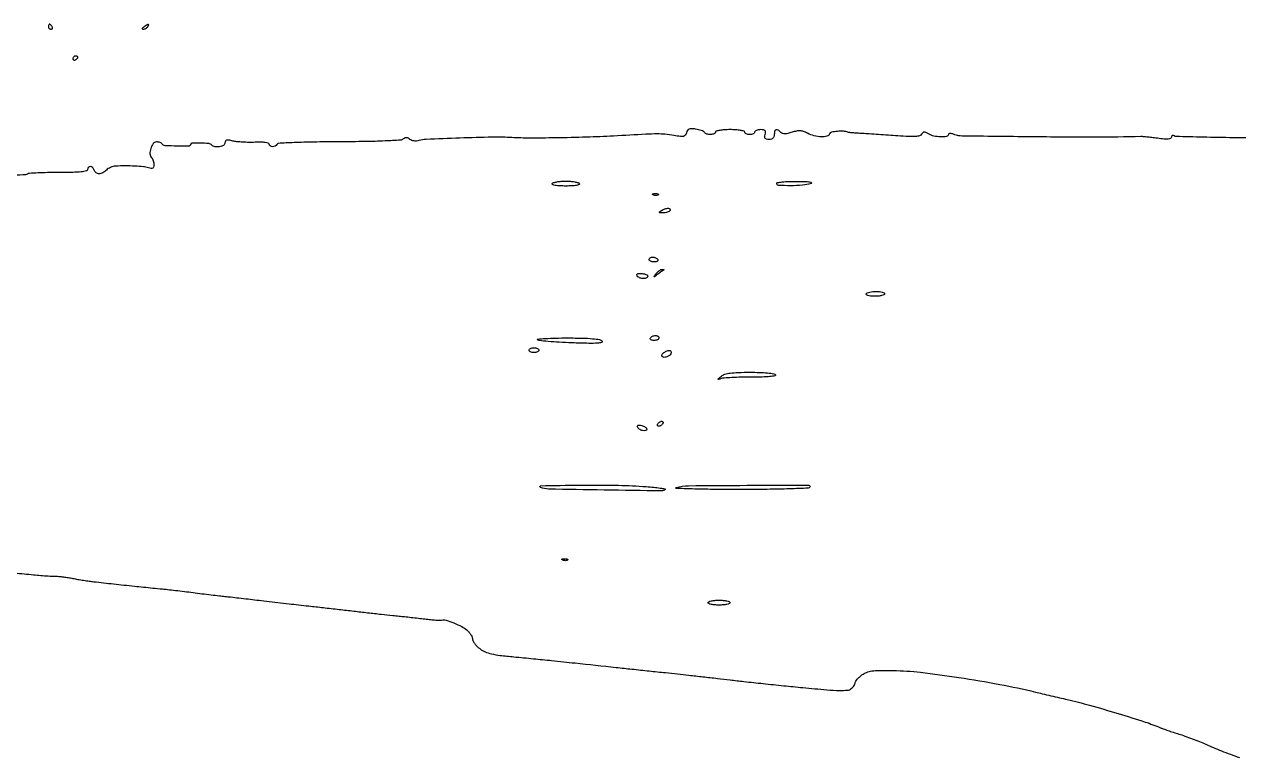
# Model space of a CAD drawing. Extents: x 0 to 1897, y 0 to 3427.
# Drawn here: x 489.2 to 984.4, y 3127.7 to 3427 of the extents above; entities that cross this region are included whole.
import ezdxf

# ---------------------------------------------------------------- set-up
doc = ezdxf.new("R2010")
doc.units = 0
doc.header["$MEASUREMENT"] = 0

msp = doc.modelspace()

# ---------------------------------------------------------------- linework, layer by layer
for points in [[(499, 3426, 0.105053), (499.081062, 3425.618444, 0.099167), (499.311086, 3425.29375, 0.09642), (499.654762, 3425.076123, 0.093332), (500.059017, 3425, 0.108972), (500.413961, 3425.078288, 0.182303), (500.6254, 3425.29375, 0.161196), (500.656512, 3425.6179, 0.082592), (500.5, 3426, 0.029505), (500.231006, 3426.382774, 0.035638), (499.933975, 3426.70625, 0.038439), (499.65171, 3426.934461, 0.151918), (499.440983, 3427, 0.210953), (499.272352, 3426.92554, 0.081139), (499.129539, 3426.70625, 0.061769), (499.032345, 3426.382849, 0.042167)], [(538, 3426, 0.027275), (537.445888, 3425.597454, 0.147021), (537.239151, 3425.292684, 0.37991), (537.327599, 3425.095709, 0.102799), (537.690983, 3425.015313, 0.074131), (538.192374, 3425.083483, 0.053889), (538.713662, 3425.298248, 0.054031), (539.175433, 3425.618541, 0.075854), (539.5, 3426, 0.034464), (539.886554, 3426.734105, 0.541951), (539.758161, 3426.931144, 0.136158), (539.281145, 3426.798791, 0.008108)], [(509, 3412.940983, 0.108972), (509.078288, 3412.586039, 0.182303), (509.29375, 3412.3746, 0.161196), (509.6179, 3412.343488, 0.082592), (510, 3412.5, 0.029505), (510.382774, 3412.768994, 0.035638), (510.70625, 3413.066025, 0.038439), (510.934461, 3413.34829, 0.151918), (511, 3413.559017, 0.210953), (510.92554, 3413.727648, 0.081139), (510.70625, 3413.870461, 0.061769), (510.382849, 3413.967655, 0.042167), (510, 3414, 0.105053), (509.618444, 3413.918938, 0.099167), (509.29375, 3413.688914, 0.09642), (509.076123, 3413.345238, 0.093332)], [(715.5, 3362, -0.457516), (715.36801, 3361.580162, -0.057105), (714.328879, 3361.265608, -0.032943), (712.54367, 3361.061224, -0.012033), (710, 3361, -0.012033), (707.45633, 3361.061224, -0.032943), (705.671121, 3361.265608, -0.057105), (704.63199, 3361.580162, -0.457516), (704.5, 3362, -0.186738), (705.014908, 3362.389812, -0.024736), (706.370564, 3362.70625, -0.025914), (708.085157, 3362.926989, -0.019058), (710, 3363, -0.019058), (711.914843, 3362.926989, -0.025914), (713.629436, 3362.70625, -0.024736), (714.985092, 3362.389812, -0.186738)], [(810, 3362, -0.057105), (806.588635, 3361.323214, -0.020443), (801.626478, 3361.120243, -0.011665), (796.730609, 3361.234481, -0.400613), (796, 3362, -0.363156), (796.34777, 3362.41567, -0.017179), (798.28758, 3362.695078, -0.020241), (800.908145, 3362.874141, -0.009958), (804.25, 3362.90032, -0.005388), (807.935451, 3362.816067, -0.03043), (809.892547, 3362.630619, -0.317468), (810.198817, 3362.333565, -0.378323)], [(747.729167, 3357.395833, -0.126455), (747.402231, 3357.202593, -0.060344), (746.916927, 3357.123424, -0.05415), (746.359369, 3357.160852, -0.051402), (745.8125, 3357.316886, -0.054073), (745.395823, 3357.538436, -0.470617), (745.37858, 3357.720685, -0.168741), (745.670344, 3357.862007, -0.018894), (746.416667, 3357.921053, -0.028489), (747.112848, 3357.910055, -0.077125), (747.592839, 3357.799335, -0.208169), (747.77538, 3357.614691, -0.296942)], [(752.5, 3351, -0.122282), (752.108156, 3350.617091, -0.048375), (751.419912, 3350.298248, -0.044123), (750.574963, 3350.083423, -0.041968), (749.690983, 3350.015313, -0.011327), (748.521535, 3350.049987, -0.230617), (748.220225, 3350.216793, -0.400385), (748.259195, 3350.475003, -0.021402), (749, 3351, -0.055643), (750.434617, 3351.715363, -0.088074), (751.783871, 3351.95489, -0.224569), (752.45743, 3351.636302, -0.320535)], [(747.5, 3331, -0.202618), (747.558599, 3330.621877, -0.181468), (747.33165, 3330.29375, -0.104212), (746.804599, 3330.071541, -0.047867), (746.059017, 3330, -0.0466), (745.270941, 3330.073608, -0.066561), (744.604836, 3330.29375, -0.086673), (744.155423, 3330.618015, -0.195654), (744, 3331, -0.142666), (744.111069, 3331.38134, -0.09965), (744.423289, 3331.70625, -0.08433), (744.890182, 3331.925146, -0.067639), (745.440983, 3332, -0.061875), (746.038022, 3331.925833, -0.051278), (746.640225, 3331.70625, -0.053305), (747.157656, 3331.382836, -0.08825)], [(743.137252, 3323.737252, -0.170236), (742.091151, 3323.234301, -0.092546), (740.652074, 3323.340477, -0.100347), (739.436838, 3323.939902, -0.232175), (739, 3324.829943, -0.284295), (739.18902, 3325.135512, -0.07713), (739.754948, 3325.316104, -0.05405), (740.585029, 3325.355101, -0.031969), (741.570035, 3325.231363, -0.028308), (742.662989, 3324.957538, -0.115367), (743.249366, 3324.612548, -0.253407), (743.382054, 3324.202433, -0.151632)], [(749.916667, 3326.717032, 0.006866), (749.655857, 3326.534628, 0.000676), (749.034896, 3326.086246, 0.000854), (748.296353, 3325.549513, 0.000677), (747.5, 3324.967032, -0.001613), (746.186266, 3324.009889, -0.268706), (746.016402, 3323.992604, -0.484056), (745.986902, 3324.11031, -0.002253), (746.872445, 3325.25, -0.033687), (747.47468, 3325.919689, -0.036088), (748.148474, 3326.485938, -0.038743), (748.793695, 3326.880901, -0.118513), (749.289111, 3327, -0.025033), (749.664158, 3326.981211, -0.081051), (749.904197, 3326.916878, -0.280207), (749.968895, 3326.82247, -0.262974)], [(840, 3317, -0.297764), (839.746916, 3316.612706, -0.042932), (838.807664, 3316.29375, -0.03716), (837.496569, 3316.072375, -0.02325), (835.940983, 3316, -0.019531), (834.311372, 3316.063682, -0.051222), (833.16126, 3316.273526, -0.106919), (832.562569, 3316.597376, -0.369423), (832.5, 3317, -0.159713), (832.95866, 3317.386693, -0.035556), (833.947275, 3317.70625, -0.033489), (835.196361, 3317.926586, -0.026918), (836.559017, 3318, -0.027497), (837.877484, 3317.927436, -0.043243), (838.989211, 3317.70625, -0.053437), (839.770364, 3317.385522, -0.275259)], [(724.795899, 3297.75, -0.536342), (724.618885, 3297.157402, -0.058821), (722.933203, 3296.8534, -0.021211), (719.402608, 3296.788066, -0.00339), (712.499738, 3297, -0.005048), (707.334247, 3297.245894, -0.007713), (702.860774, 3297.573438, -0.003399), (699.075617, 3297.935305, -0.172837), (698.414728, 3298.25, -0.638195), (698.524852, 3298.549864, -0.005464), (701.71815, 3298.779687, -0.00983), (705.75947, 3298.946524, -0.0054), (710.710889, 3299, -0.005438), (716.809083, 3298.933679, -0.016693), (720.932822, 3298.706096, -0.019052), (723.754888, 3298.346862, -0.179842)], [(748, 3299, -0.195654), (747.844577, 3298.618015, -0.086673), (747.395164, 3298.29375, -0.066561), (746.729059, 3298.073608, -0.0466), (745.940983, 3298, -0.047867), (745.195401, 3298.071541, -0.104212), (744.66835, 3298.29375, -0.181468), (744.441401, 3298.621877, -0.202618), (744.5, 3299, -0.08825), (744.842344, 3299.382836, -0.053305), (745.359775, 3299.70625, -0.051278), (745.961978, 3299.925833, -0.061875), (746.559017, 3300, -0.067639), (747.109818, 3299.925146, -0.08433), (747.576711, 3299.70625, -0.09965), (747.888931, 3299.38134, -0.142666)], [(699, 3294, -0.191087), (698.848523, 3293.618118, -0.088204), (698.4125, 3293.29375, -0.068025), (697.765418, 3293.073693, -0.048028), (697, 3293, -0.048028), (696.234582, 3293.073693, -0.068025), (695.5875, 3293.29375, -0.088204), (695.151477, 3293.618118, -0.191087), (695, 3294, -0.191087), (695.151477, 3294.381882, -0.088204), (695.5875, 3294.70625, -0.068025), (696.234582, 3294.926307, -0.048028), (697, 3295, -0.048028), (697.765418, 3294.926307, -0.068025), (698.4125, 3294.70625, -0.088204), (698.848523, 3294.381882, -0.191087)], [(753, 3292.968615, -0.213623), (752.605974, 3292.088455, -0.085487), (751.461076, 3291.373214, -0.085286), (750.140378, 3291.081097, -0.211292), (749.235832, 3291.430834, -0.194428), (749.095009, 3291.762676, -0.119423), (749.189175, 3292.182889, -0.084794), (749.515633, 3292.633135, -0.052635), (750.02896, 3293.03906, -0.031906), (751.325947, 3293.747819, -0.11552), (752.240387, 3293.939205, -0.236265), (752.781381, 3293.652222, -0.156009)], [(795.5, 3284, -0.526549), (795.304312, 3283.556746, -0.021164), (793.243094, 3283.259114, -0.01864), (790.117098, 3283.059384, -0.006633), (785.640804, 3283, 0.005121), (781.494454, 3282.957532, 0.006684), (777.703174, 3282.829145, 0.00508), (774.538909, 3282.647386, 0.060051), (773.331787, 3282.418365, -0.00647), (772.208733, 3282.077703, -0.533799), (772.091771, 3282.176033, -0.194068), (772.216717, 3282.409, -0.002861), (773.44113, 3283.418365, -0.097731), (774.883382, 3284.185532, -0.039908), (777.062503, 3284.659671, -0.025868), (780.253681, 3284.92433, -0.007755), (785.132113, 3285, -0.009418), (788.941089, 3284.928249, -0.014622), (792.220144, 3284.708511, -0.009477), (794.882564, 3284.400688, -0.22445)], [(749.5, 3264, -0.064269), (749.189439, 3263.617474, -0.051777), (748.769763, 3263.29375, -0.053414), (748.310186, 3263.073533, -0.085235), (747.881966, 3263, -0.117858), (747.550471, 3263.079239, -0.186277), (747.357263, 3263.29375, -0.154201), (747.338175, 3263.617617, -0.076764), (747.5, 3264, -0.064269), (747.810561, 3264.382526, -0.051777), (748.230237, 3264.70625, -0.053414), (748.689814, 3264.926467, -0.085235), (749.118034, 3265, -0.117858), (749.449529, 3264.920761, -0.186277), (749.642737, 3264.70625, -0.154201), (749.661825, 3264.382383, -0.076764)], [(743, 3261.810044, -0.347539), (742.523126, 3261.206837, -0.115545), (741.317458, 3261.203455, -0.086342), (739.975525, 3261.77006, -0.171046), (739.275762, 3262.671314, -0.153083), (739.267916, 3263.117465, -0.234539), (739.525585, 3263.395737, -0.120087), (740.085256, 3263.465519, -0.035213), (740.942895, 3263.304682, -0.040955), (741.73015, 3263.028288, -0.052256), (742.395726, 3262.64373, -0.062081), (742.853284, 3262.215464, -0.175378)], [(742.767129, 3238.344468, -0.006028), (745.903576, 3238.062233, -0.010924), (748.460301, 3237.744478, -0.006268), (750.469572, 3237.424281, -0.608172), (750.538983, 3237.20565, -0.202457), (749.038635, 3236.596131, -0.000507), (725.623004, 3236.939051, -0.000991), (702.902747, 3237.339883, -0.091181), (699.65941, 3238.002349, -0.816897), (699.791042, 3238.715735, -0.002619), (715.611244, 3238.924158, -0.005762), (731.511531, 3238.867103, -0.015645)], [(809.560118, 3238.097273, -0.249657), (808.859119, 3237.688512, -0.001532), (801.263862, 3237.418506, -0.00541), (792.153352, 3237.221226, -0.002781), (780.738195, 3237.161084, -0.002533), (770.076481, 3237.218226, -0.004864), (761.529345, 3237.390505, -0.003303), (755.038442, 3237.627448, -0.843569), (755, 3237.93043, -0.071511), (760.075021, 3238.711596, -0.001722), (783.949289, 3238.866819, -0.000619), (809.105243, 3238.912583, -0.587581)], [(710.729167, 3208.395833, -0.126455), (710.402231, 3208.202593, -0.060344), (709.916927, 3208.123424, -0.05415), (709.359369, 3208.160852, -0.051402), (708.8125, 3208.316886, -0.054073), (708.395823, 3208.538436, -0.470617), (708.37858, 3208.720685, -0.168741), (708.670344, 3208.862007, -0.018894), (709.416667, 3208.921053, -0.028489), (710.112848, 3208.910055, -0.077125), (710.592839, 3208.799335, -0.208169), (710.77538, 3208.614691, -0.296942)], [(777, 3191, -0.31052), (776.732972, 3190.611488, -0.036969), (775.678125, 3190.29375, -0.033738), (774.224757, 3190.072283, -0.020945), (772.5, 3190, -0.020945), (770.775243, 3190.072283, -0.033738), (769.321875, 3190.29375, -0.036969), (768.267028, 3190.611488, -0.31052), (768, 3191, -0.31052), (768.267028, 3191.388512, -0.036969), (769.321875, 3191.70625, -0.033738), (770.775243, 3191.927717, -0.020945), (772.5, 3192, -0.020945), (774.224757, 3191.927717, -0.033738), (775.678125, 3191.70625, -0.036969), (776.732972, 3191.388512, -0.31052)]]:
    msp.add_lwpolyline(points, format="xyb", close=True)
for points in [[(996.803725, 3380.566769, -0.001599), (982.276857, 3380.709101, -0.002557), (969.871199, 3380.933778, -0.000505), (958.955279, 3381.198342, -0.132857), (958.053725, 3381.466796, 0.090463), (957.6515, 3381.624259, 0.16918), (957.309532, 3381.575203, 0.176244), (957.08132, 3381.32738, 0.099153), (957, 3380.921336, -0.295893), (956.66636, 3380.406912, -0.085429), (955.703478, 3380.161444, -0.041491), (954.007998, 3380.167827, -0.010345), (951.25, 3380.465152, 0.002439), (948.974792, 3380.74689, 0.003205), (946.895312, 3380.980593, 0.002342), (945.151361, 3381.15702, 0.030466), (944.5, 3381.179974, -0.006444), (925.692926, 3380.939226, -0.002467), (899.524579, 3381.070601, -0.000513), (871.60809, 3381.377128, -0.088055), (868.67158, 3381.934765, 0.022657), (867.525429, 3382.312063, 0.064478), (866.695223, 3382.432387, 0.130605), (866.196337, 3382.307872, 0.273119), (866, 3381.975249, -0.370094), (865.317272, 3381.179215, -0.046806), (862.872956, 3381.033846, -0.045918), (860.075699, 3381.387932, -0.084483), (857.955919, 3382.25, 0.026999), (856.870667, 3382.844046, 0.121713), (856.168245, 3382.98981, 0.174909), (855.61964, 3382.768183, 0.071069), (855.093893, 3382.142275, -0.184736), (854.244293, 3381.498149, -0.053274), (852.593315, 3381.20301, -0.029789), (849.917058, 3381.173863, -0.006723), (845.374405, 3381.456399, 0.001262), (841.573796, 3381.734481, 0.00102), (837.491232, 3382.014469, 0.00103), (833.722392, 3382.257421, 0.002658), (831, 3382.412764, -0.003417), (828.85634, 3382.538351, -0.004978), (826.96875, 3382.680774, -0.002567), (825.373983, 3382.825336, -0.083402), (825, 3382.925606, 0.095618), (823.274103, 3383.343782, 0.034364), (820.735283, 3383.288822, 0.029476), (818.337202, 3382.928152, 0.254341), (817.542345, 3382.25, -0.246008), (816.464164, 3381.300505, -0.067829), (814.143941, 3381.058019, -0.057393), (811.302879, 3381.475723, -0.055069), (808.588773, 3382.530503, 0.034868), (806.95176, 3383.243917, 0.070241), (805.574785, 3383.524514, 0.066511), (804.125631, 3383.419917, 0.028482), (802.246709, 3382.916406, -0.020857), (800.562636, 3382.437489, -0.057562), (799.340023, 3382.289621, -0.085611), (798.423437, 3382.442661, -0.112762), (797.707936, 3382.892064, 0.054377), (796.574189, 3383.802806, 0.225283), (795.725776, 3383.909359, 0.252899), (795.174545, 3383.326079, 0.06553), (795, 3382, -0.072841), (794.869598, 3381.10963, -0.131468), (794.485421, 3380.486224, -0.125986), (793.827759, 3380.121437, -0.06403), (792.883369, 3380, -0.047795), (791.867031, 3380.097375, -0.178606), (791.326936, 3380.42445, -0.183395), (791.136971, 3381.017416, -0.050807), (791.289749, 3382, 0.05366), (791.440826, 3383.009449, 0.201856), (791.221836, 3383.596555, 0.169429), (790.613909, 3383.912857, 0.036036), (789.40638, 3384, 0.03966), (788.48496, 3383.926797, 0.058891), (787.706874, 3383.70625, 0.077451), (787.17732, 3383.382711, 0.220409), (787, 3383, -0.191087), (786.848523, 3382.618118, -0.088204), (786.4125, 3382.29375, -0.068025), (785.765418, 3382.073693, -0.048028), (785, 3382, -0.048028), (784.234582, 3382.073693, -0.068025), (783.5875, 3382.29375, -0.088204), (783.151477, 3382.618118, -0.191087), (783, 3383, 0.339565), (782.696775, 3383.395008, 0.024068), (781.25, 3383.708333, 0.025878), (779.316313, 3383.928566, 0.015416), (777, 3384, 0.015416), (774.683687, 3383.928566, 0.025878), (772.75, 3383.708333, 0.024068), (771.303225, 3383.395008, 0.339565), (771, 3383, -0.315214), (770.507663, 3382.296639, -0.081013), (769.06743, 3382.023085, -0.072195), (767.475236, 3382.212022, -0.191016), (766.571257, 3382.884704, 0.139353), (766.164772, 3383.256084, 0.028443), (765.260953, 3383.645162, 0.027933), (764.122976, 3383.98944, 0.023054), (762.878464, 3384.231146, 0.027154), (761.254887, 3384.380011, 0.105741), (760.26682, 3384.206781, 0.153649), (759.638961, 3383.689461, 0.080406), (759.225422, 3382.754012, -0.092519), (758.752802, 3381.750865, -0.182888), (758.029051, 3381.272316, -0.086346), (756.765275, 3381.208859, -0.011476), (754.109198, 3381.596836, 0.016503), (750.414171, 3382.098693, 0.027502), (747.27832, 3382.246188, 0.011047), (742.667875, 3382.107453, 0.000742), (729.5, 3381.400208, -0.005876), (718.356811, 3380.916408, -0.004292), (705.970075, 3380.630799, -0.004176), (694.536108, 3380.560835, -0.013766), (687, 3380.785191, 0.019357), (679.962591, 3380.915977, 0.003468), (666.836644, 3380.560648, 0.001623), (653.033531, 3380.04629, 0.066809), (650.094129, 3379.529875, -0.0582), (649.126863, 3379.342786, -0.053527), (648.114014, 3379.375369, -0.056055), (647.181125, 3379.614671, -0.082594), (646.452012, 3380.039826, 0.052926), (645.712304, 3380.531863, 0.107268), (645.041355, 3380.715748, 0.116909), (644.3933, 3380.598502, 0.070361), (643.724876, 3380.186631, -0.159731), (642.492267, 3379.700107, -0.003854), (636.280665, 3379.380275, -0.007027), (628.237101, 3379.141454, -0.003001), (617.474876, 3379.037846, 0.003042), (607.141942, 3378.937531, 0.006558), (599.189387, 3378.707577, 0.002149), (592.744108, 3378.408805, 0.30669), (592.166667, 3377.973659, -0.200749), (591.536793, 3377.264244, -0.119305), (590.414331, 3377.023825, -0.135097), (589.39964, 3377.332217, -0.257253), (589, 3378.057557, 0.32989), (588.680383, 3378.489267, 0.039927), (587.453925, 3378.758882, 0.031693), (585.644044, 3378.89163, 0.014077), (583.25, 3378.847809, -0.014115), (580.810262, 3378.803336, -0.011981), (578.234375, 3378.890853, -0.01215), (575.891486, 3379.083927, -0.032937), (574.25, 3379.369707, 0.017015), (572.540799, 3379.723649, 0.10253), (571.639501, 3379.692831, 0.22163), (571.173309, 3379.319883, 0.115473), (571, 3378.579455, -0.266489), (570.434898, 3377.59448, -0.092176), (568.833676, 3377.018655, -0.081768), (566.955766, 3377.022018, -0.156365), (565.628369, 3377.704965, 0.174882), (564.380754, 3378.291002, 0.01672), (560.971364, 3378.493887, 0.013411), (557.546403, 3378.491078, 0.406141), (557, 3377.929359, -0.408671), (556.354479, 3377.271481, -0.008965), (551.447696, 3377.266416, -0.010109), (546.559277, 3377.44793, -0.244688), (545.422746, 3378.125, 0.117331), (545.085719, 3378.460835, 0.048963), (544.504901, 3378.742969, 0.04485), (543.795566, 3378.935238, 0.043792), (543.05756, 3379, 0.236283), (541.711718, 3378.326392, 0.086402), (540.719218, 3376.374019, 0.082319), (540.415041, 3374.111969, 0.187249), (541.076926, 3372.55, -0.07791), (541.431147, 3372.049095, -0.037139), (541.728847, 3371.316052, -0.035659), (541.931962, 3370.486892, -0.042262), (542, 3369.683369, -0.05708), (541.893207, 3368.750948, -0.213237), (541.545284, 3368.291615, -0.167303), (540.902713, 3368.180766, -0.033264), (539.75, 3368.447278, 0.048873), (537.704969, 3368.853417, 0.012446), (534.329657, 3369.101911, 0.012381), (530.38767, 3369.195895, 0.011281), (526.321429, 3369.100385, 0.054791), (525.377542, 3368.952398, 0.036358), (524.342188, 3368.588863, 0.036476), (523.37613, 3368.081892, 0.057363), (522.642857, 3367.5, -0.042904), (521.960839, 3366.925961, -0.036379), (521.153303, 3366.440625, -0.037939), (520.347151, 3366.106806, -0.079354), (519.678417, 3366, -0.092116), (519.075561, 3366.112016, -0.066745), (518.475073, 3366.440625, -0.065101), (517.967893, 3366.926582, -0.077741), (517.638374, 3367.5, 0.104047), (516.974424, 3368.527341, 0.175591), (516.058127, 3368.961018, 0.253151), (515.31211, 3368.644316, 0.169644), (514.998416, 3367.75, -0.3485), (514.507244, 3367.132502, -0.030558), (512.397182, 3366.776633, -0.021356), (508.958467, 3366.558742, -0.005144), (503.248416, 3366.5, 0.00494), (498.674187, 3366.45481, 0.007267), (494.657347, 3366.317013, 0.003803), (491.27549, 3366.125968, 0.123897), (490.5, 3365.877065, -0.121019), (489.694718, 3365.613554, -0.002141), (485.109369, 3365.287003, -0.00524)], [(485.226704, 3203.125011, 0.003275), (492.885495, 3202.384481, 0.003309), (498.890192, 3201.883594, 0.020216), (502, 3201.771039, -0.024341), (503.264844, 3201.714813, -0.008357), (505.0875, 3201.51386, -0.008283), (507.093811, 3201.224803, -0.009491), (509, 3200.880619, 0.006135), (511.013919, 3200.503008, 0.003969), (513.353125, 3200.113162, 0.00399), (515.64522, 3199.768573, 0.007533), (517.5, 3199.533295, 0.000813), (525.544993, 3198.648953, 0.000691), (534.040844, 3197.740902, 0.000594), (541.614221, 3196.951127, 0.003741), (545.480273, 3196.581819, -0.005605), (547.584723, 3196.37287, -0.001638), (550.81608, 3196.004685, -0.001646), (554.450912, 3195.566324, -0.001763), (558, 3195.113732, 0.001358), (561.584272, 3194.653695, 0.001197), (565.325, 3194.19299, 0.001202), (568.700048, 3193.793747, 0.00364), (571, 3193.544237, -0.002318), (573.30005, 3193.300867, -0.000766), (576.675, 3192.922695, -0.000763), (580.41573, 3192.491946, -0.000866), (584, 3192.067373, 0.000814), (587.869482, 3191.608605, 0.000478), (592.5, 3191.071739, 0.000478), (597.130576, 3190.543838, 0.000816), (601, 3190.11285, -0.000719), (605.224601, 3189.643127, -0.000273), (611.115625, 3188.976283, -0.000271), (617.517115, 3188.244602, -0.000331), (623.5, 3187.553469, 0.000619), (629.189904, 3186.899497, 0.000679), (634.709375, 3186.279621, 0.000633), (639.430939, 3185.761892, 0.003413), (642, 3185.501208, -0.002516), (644.148528, 3185.28709, -0.001163), (646.940625, 3184.988074, -0.001151), (649.87402, 3184.660187, -0.0016), (652.5, 3184.352023, 0.005012), (654.86146, 3184.091226, 0.006863), (656.992154, 3183.907013, 0.004643), (658.776538, 3183.794037, 0.077055), (659.366907, 3183.85319, -0.136386), (661.138639, 3183.822303, -0.022945), (664.373822, 3182.6982, -0.02606), (667.607961, 3181.205544, -0.063758), (669.75, 3179.702514, -0.035784), (670.610992, 3178.796749, -0.035218), (671.339062, 3177.772842, -0.037402), (671.844316, 3176.785383, -0.099873), (672, 3176.013744, 0.128412), (672.204217, 3175.231689, 0.038319), (672.893438, 3174.196623, 0.035648), (673.87749, 3173.108718, 0.031905), (675.041491, 3172.127446, 0.059577), (677.095904, 3170.957639, 0.041856), (679.628351, 3170.132594, 0.027064), (683.19722, 3169.493607, 0.00773), (688.791491, 3168.889372, -0.001203), (696.795077, 3168.130458, -0.001505), (704.218131, 3167.385997, -0.000964), (713.83569, 3166.373452, -0.000207), (730.5, 3164.579544, 0.000176), (736.974976, 3163.882108, 0.000136), (744.03125, 3163.126515, 0.000138), (750.619769, 3162.424658, 0.000331), (755.5, 3161.909405, -0.001356), (760.154098, 3161.408377, -0.000711), (765.940625, 3160.761231, -0.000707), (771.869259, 3160.081154, -0.001087), (777, 3159.473942, 0.00262), (782.668222, 3158.820739, 0.001042), (790.453764, 3157.981263, 0.001031), (798.859433, 3157.110147, 0.001295), (806.651112, 3156.339279, 0.002727), (816.502235, 3155.444627, 0.015947), (821.697066, 3155.167884, 0.027815), (824.844879, 3155.275846, 0.151858), (826.401112, 3155.91793, 0.036759), (827.015254, 3156.508943, 0.036217), (827.539558, 3157.186315, 0.03856), (827.908363, 3157.846861, 0.101414), (828.031425, 3158.372445, -0.143893), (828.21364, 3158.93415, -0.030444), (828.8522, 3159.756281, -0.029528), (829.738393, 3160.651576, -0.024304), (830.781425, 3161.5, -0.06375), (832.66282, 3162.544844, -0.059399), (834.792233, 3163.113502, -0.033463), (837.898593, 3163.348169, -0.00657), (843.5, 3163.322178, -0.024327), (854.651259, 3162.580363, -0.008869), (870.344502, 3160.483845, -0.008948), (886.960228, 3157.658323, -0.012993), (901.5, 3154.524021, 0.001067), (904.299273, 3153.850348, 0.000555), (907.79375, 3153.021346, 0.000552), (911.383118, 3152.178222, 0.000842), (914.5, 3151.455245, -0.011483), (923.629954, 3149.131717, -0.005512), (935.237812, 3145.753675, -0.004959), (946.286101, 3142.285935, -0.023408), (952.5, 3139.940909, 0.016375), (953.613951, 3139.502534, 0.003735), (955.528125, 3138.836814, 0.003861), (957.747656, 3138.102497, 0.003749), (960, 3137.395168, -0.010554), (962.503087, 3136.571508, -0.005981), (965.5, 3135.474262, -0.005969), (968.495383, 3134.295659, -0.009777), (971, 3133.217903, 0.013251), (977.353463, 3130.536126, 0.008797), (984.771624, 3127.783524, 0.005927)]]:
    msp.add_lwpolyline(points, format="xyb")

doc.saveas('drawing.dxf')
